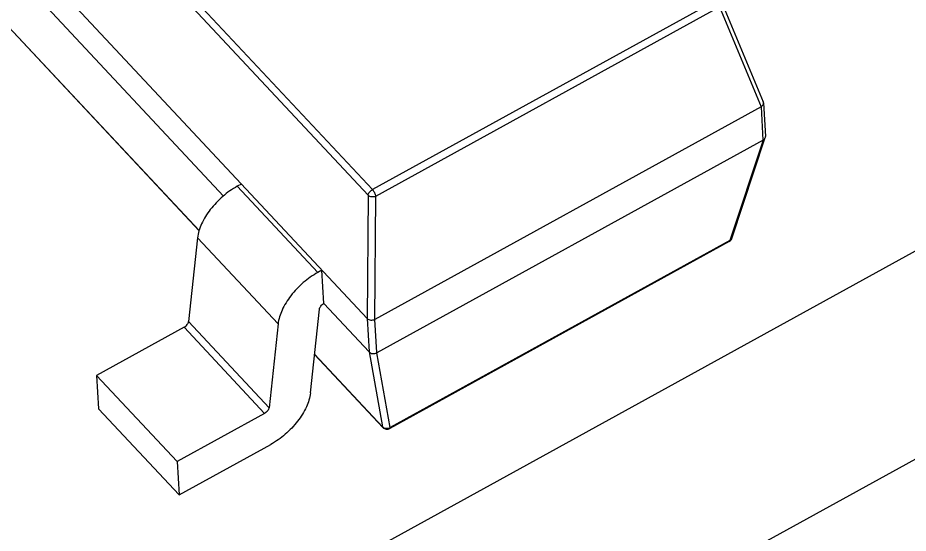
# Model space of a CAD drawing. Header units: millimetres. Extents: x 1514 to 2054, y 119 to 530.
# Drawn here: x 1788.258 to 1791.402, y 329.198 to 331.017 of the extents above; entities that cross this region are included whole.
import ezdxf

# ---------------------------------------------------------------- set-up
doc = ezdxf.new("R2010")
doc.units = ezdxf.units.MM
doc.header["$LTSCALE"] = 30.734
doc.layers.get('0').update_dxf_attribs({"linetype": 'CONTINUOUS'})

msp = doc.modelspace()

# ---------------------------------------------------------------- linework, layer by layer
at = {"color": 7}
for p, q in [((1771.2776, 319.1064), (1813.4233, 342.2984)), ((1813.4654, 341.5863), (1771.3196, 318.3943)), ((1789.51, 330.4103), (1787.9293, 332.1)), ((1787.9137, 332.0804), (1789.4944, 330.3907)), ((1789.4911, 329.9556), (1787.8067, 331.7562)), ((1788.984, 330.3878), (1788.2575, 331.1643)), ((1790.7238, 331.0783), (1789.51, 330.4103)), ((1789.5218, 330.3876), (1790.7356, 331.0555)), ((1790.7356, 331.0555), (1790.8827, 330.703)), ((1790.743, 331.0729), (1790.8902, 330.7201)), ((1788.8977, 330.2658), (1788.2245, 330.9853)), ((1788.8975, 330.265), (1788.2245, 330.9845)), ((1790.891, 330.7166), (1790.898, 330.5983)), ((1790.8825, 330.7028), (1789.519, 329.9525)), ((1790.8825, 330.7028), (1790.8894, 330.5854)), ((1790.8896, 330.5855), (1789.5256, 329.8349)), ((1790.8896, 330.5855), (1790.7722, 330.2303)), ((1790.7798, 330.2383), (1790.8974, 330.5939)), ((1789.0473, 330.4301), (1789.0327, 330.4221)), ((1789.0327, 330.4221), (1789.3172, 330.1179)), ((1789.4944, 330.3907), (1789.4913, 329.9555)), ((1789.5187, 329.9524), (1789.5218, 330.3876)), ((1788.8922, 330.2404), (1788.8605, 329.9448)), ((1788.8922, 330.2404), (1789.1768, 329.9363)), ((1790.7705, 330.227), (1789.5711, 329.567)), ((1790.7722, 330.2303), (1789.5728, 329.5703)), ((1789.3318, 330.126), (1789.3173, 330.118)), ((1789.3387, 330.0086), (1789.3318, 330.126)), ((1789.291, 329.6926), (1789.3228, 329.9883)), ((1789.4982, 329.838), (1789.3387, 330.0085)), ((1789.4911, 329.9556), (1789.4981, 329.8382)), ((1788.8449, 329.9246), (1788.5359, 329.7546)), ((1789.1294, 329.6205), (1788.8449, 329.9246)), ((1788.8605, 329.9448), (1789.145, 329.6407)), ((1789.1768, 329.9363), (1789.145, 329.6407)), ((1789.5259, 329.8351), (1789.519, 329.9525)), ((1789.5469, 329.5709), (1789.3057, 329.8287)), ((1789.5454, 329.5734), (1789.3058, 329.8296)), ((1789.4982, 329.838), (1789.5454, 329.5734)), ((1789.5728, 329.5703), (1789.5256, 329.8349)), ((1788.5359, 329.7546), (1788.5428, 329.6372)), ((1788.5359, 329.7546), (1788.8204, 329.4505)), ((1788.5428, 329.6372), (1788.8273, 329.333)), ((1789.1294, 329.6205), (1788.8204, 329.4505)), ((1789.5469, 329.5709), (1789.5454, 329.5734)), ((1788.8273, 329.333), (1789.1507, 329.511)), ((1788.8204, 329.4505), (1788.8273, 329.333))]:
    msp.add_line(p, q, dxfattribs=at)
for centre, radius, start, end in [((1790.7608, 330.2446), 0.02, 298.8768, 341.7593), ((1789.5616, 329.5847), 0.0202, 223.1642, 241.9213), ((1789.5615, 329.5846), 0.02, 241.994, 280.4542), ((1789.5614, 329.5847), 0.0201, 280.5205, 298.7569), ((1789.5606, 329.5891), 0.0224, 283.3562, 295.6427), ((1789.5611, 329.5883), 0.0215, 295.6253, 303.1933)]:
    msp.add_arc(centre, radius, start, end, dxfattribs=at)
for points, knots in [([(1790.8827, 330.703), (1790.8841, 330.7037), (1790.8869, 330.7061), (1790.8903, 330.7106), (1790.8911, 330.7147), (1790.891, 330.7166)], [0, 0, 0, 0, 0.276067, 0.659505, 1, 1, 1, 1]), ([(1790.8894, 330.5854), (1790.8912, 330.5864), (1790.8946, 330.5886), (1790.8968, 330.5921), (1790.8974, 330.5939)], [0, 0, 0, 0, 0.523096, 1, 1, 1, 1]), ([(1789.0328, 330.4221), (1789.0145, 330.4121), (1788.9798, 330.3875), (1788.9367, 330.3424), (1788.9055, 330.2929), (1788.894, 330.2572), (1788.8922, 330.2404)], [0, 0, 0, 0, 0.264721, 0.534319, 0.785492, 1, 1, 1, 1]), ([(1789.4944, 330.3907), (1789.4947, 330.3925), (1789.496, 330.3964), (1789.5007, 330.4036), (1789.506, 330.4082), (1789.51, 330.4103)], [0, 0, 0, 0, 0.217466, 0.469654, 1, 1, 1, 1]), ([(1789.51, 330.4103), (1789.513, 330.4071), (1789.5177, 330.3998), (1789.5211, 330.3917), (1789.5218, 330.3876)], [0, 0, 0, 0, 0.510535, 1, 1, 1, 1]), ([(1789.4944, 330.3907), (1789.4961, 330.3893), (1789.5002, 330.3872), (1789.5095, 330.3851), (1789.5172, 330.3858), (1789.5218, 330.3876)], [0, 0, 0, 0, 0.222841, 0.479632, 1, 1, 1, 1]), ([(1790.7722, 330.2303), (1790.7721, 330.2299), (1790.7719, 330.2287), (1790.7712, 330.2274), (1790.7705, 330.227)], [0, 0, 0, 0, 0.305015, 1, 1, 1, 1]), ([(1790.7722, 330.2303), (1790.7727, 330.2305), (1790.7746, 330.2315), (1790.7763, 330.2328), (1790.7773, 330.234)], [0, 0, 0, 0, 0.259, 1, 1, 1, 1]), ([(1789.3173, 330.118), (1789.299, 330.1079), (1789.2643, 330.0833), (1789.2212, 330.0382), (1789.1901, 329.9888), (1789.1786, 329.9531), (1789.1768, 329.9363)], [0, 0, 0, 0, 0.264754, 0.53435, 0.785497, 1, 1, 1, 1]), ([(1789.3228, 329.9883), (1789.323, 329.9902), (1789.3244, 329.9942), (1789.3279, 329.9997), (1789.3328, 330.0047), (1789.3367, 330.0075), (1789.3387, 330.0086)], [0, 0, 0, 0, 0.21525, 0.46685, 0.736174, 1, 1, 1, 1]), ([(1789.4913, 329.9555), (1789.4928, 329.9539), (1789.497, 329.9516), (1789.504, 329.9498), (1789.5115, 329.95), (1789.5166, 329.9512), (1789.5187, 329.9524)], [0, 0, 0, 0, 0.226347, 0.480452, 0.745383, 1, 1, 1, 1]), ([(1788.8449, 329.9246), (1788.8489, 329.9269), (1788.8543, 329.9316), (1788.859, 329.939), (1788.8603, 329.943), (1788.8605, 329.9448)], [0, 0, 0, 0, 0.533095, 0.784933, 1, 1, 1, 1]), ([(1789.4981, 329.8382), (1789.4997, 329.8365), (1789.5036, 329.8334), (1789.511, 329.8314), (1789.5188, 329.8317), (1789.5236, 329.8338), (1789.5259, 329.8351)], [0, 0, 0, 0, 0.234941, 0.485982, 0.74501, 1, 1, 1, 1]), ([(1789.291, 329.6926), (1789.2892, 329.6758), (1789.2777, 329.6401), (1789.2467, 329.5907), (1789.2036, 329.5457), (1789.169, 329.521), (1789.1507, 329.511)], [0, 0, 0, 0, 0.214546, 0.465598, 0.735208, 1, 1, 1, 1]), ([(1789.145, 329.6407), (1789.1448, 329.6388), (1789.1435, 329.6348), (1789.1388, 329.6274), (1789.1335, 329.6227), (1789.1294, 329.6205)], [0, 0, 0, 0, 0.215067, 0.466905, 1, 1, 1, 1]), ([(1789.551, 329.569), (1789.5505, 329.5693), (1789.5484, 329.5705), (1789.5466, 329.572), (1789.5454, 329.5734)], [0, 0, 0, 0, 0.255316, 1, 1, 1, 1]), ([(1789.5658, 329.5673), (1789.5633, 329.5667), (1789.5582, 329.5664), (1789.5533, 329.5679), (1789.551, 329.569)], [0, 0, 0, 0, 0.506105, 1, 1, 1, 1]), ([(1789.5728, 329.5703), (1789.5728, 329.5699), (1789.5726, 329.5687), (1789.5719, 329.5675), (1789.5711, 329.567)], [0, 0, 0, 0, 0.305015, 1, 1, 1, 1])]:
    msp.add_open_spline(points, degree=3, knots=knots, dxfattribs=at)
for points in [[(1790.891, 330.7166), (1790.891, 330.7178), (1790.8907, 330.719), (1790.8902, 330.7201)], [(1790.8974, 330.5939), (1790.8979, 330.5953), (1790.8981, 330.5968), (1790.898, 330.5983)], [(1790.7773, 330.234), (1790.7784, 330.2352), (1790.7793, 330.2367), (1790.7798, 330.2383)]]:
    msp.add_open_spline(points, degree=3, dxfattribs=at)

doc.saveas('drawing.dxf')
